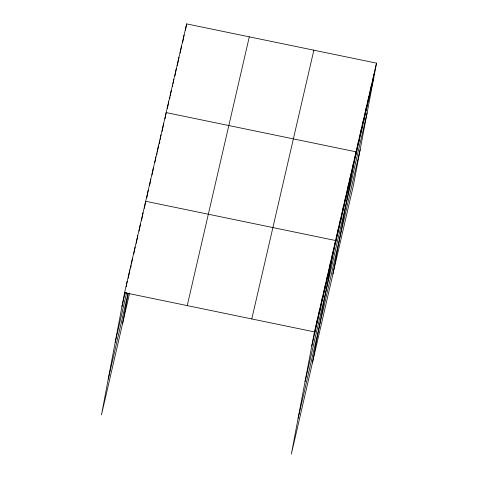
<?xml version="1.0" encoding="UTF-8"?>
<svg xmlns="http://www.w3.org/2000/svg" width="478" height="478" viewBox="0 0 478 478"><rect width="100%" height="100%" fill="white"/><g stroke="black" fill="none" stroke-linecap="round" stroke-linejoin="round"><path stroke-width="0.72" d="M376.515 63.138L314.44 331.899L291.353 454.1L353.421 185.339L376.515 63.138L186.647 23.9L124.579 292.661L101.485 414.862L129.634 292.996M124.561 295.285L125.093 292.476M126.156 286.854L127.214 281.237M128.259 278.244L129.855 269.819M130.637 268.224L131.163 265.415M131.432 264.011L132.49 258.395M133.804 253.991L135.131 246.971M136.308 243.272L137.766 235.552M139.08 231.149L140.407 224.128M141.584 220.43L143.042 212.704M122.589 323.486L128.277 293.39M144.356 208.306L145.682 201.28L335.544 240.518L312.457 362.718M146.782 197.922L148.24 190.196M149.608 185.428L150.803 179.113M152.034 175.044L153.36 168.023M154.86 162.556L155.924 156.939M156.76 154.98L157.023 153.575M157.292 152.171L158.481 145.85M159.317 143.89L159.849 141.082M160.118 139.678L161.044 134.766M162.144 131.402L163.601 123.677M164.97 118.908L166.165 112.593L356.026 151.831L332.939 274.031M167.396 108.524L168.728 101.503M169.696 98.844L169.959 97.44M170.222 96.036L171.285 90.42M172.522 86.351L172.785 84.947M173.048 83.542L173.849 79.33M174.948 75.972L176.406 68.246M177.374 65.588L178.969 57.157M180.2 53.094L181.526 46.073M182.626 42.709L184.09 34.984M185.452 30.222L186.647 23.9M314.428 334.516L317.081 320.475M317.063 323.098L319.716 309.057M319.704 311.674L322.357 297.633M322.339 300.25L324.992 286.208M324.98 288.832L327.633 274.784M327.615 277.407L330.268 263.366M330.256 265.983L332.909 251.942M335.454 243.475L338.107 229.434M338.012 232.392L340.665 218.344M340.575 221.302L343.228 207.261M343.132 210.218L345.785 196.171M345.696 199.129L348.348 185.088M348.253 188.045L350.906 174.004M350.816 176.956L353.469 162.914M355.937 154.782L358.59 140.741M358.494 143.699L361.147 129.657M361.057 132.609L363.71 118.568M363.615 121.526L366.268 107.484M366.178 110.442L368.831 96.395M368.735 99.352L371.394 85.311M371.298 88.269L373.951 74.221M121.926 306.703L125.224 292.428M115.18 342.397L126.724 292.422M108.231 379.174L128.014 293.504M187.233 305.609L249.301 36.848M251.786 318.951L313.855 50.19M311.787 345.941L373.856 77.179M305.048 381.635L367.116 112.874M298.099 418.405L360.167 149.644M124.579 292.661L314.44 331.899"/></g></svg>
